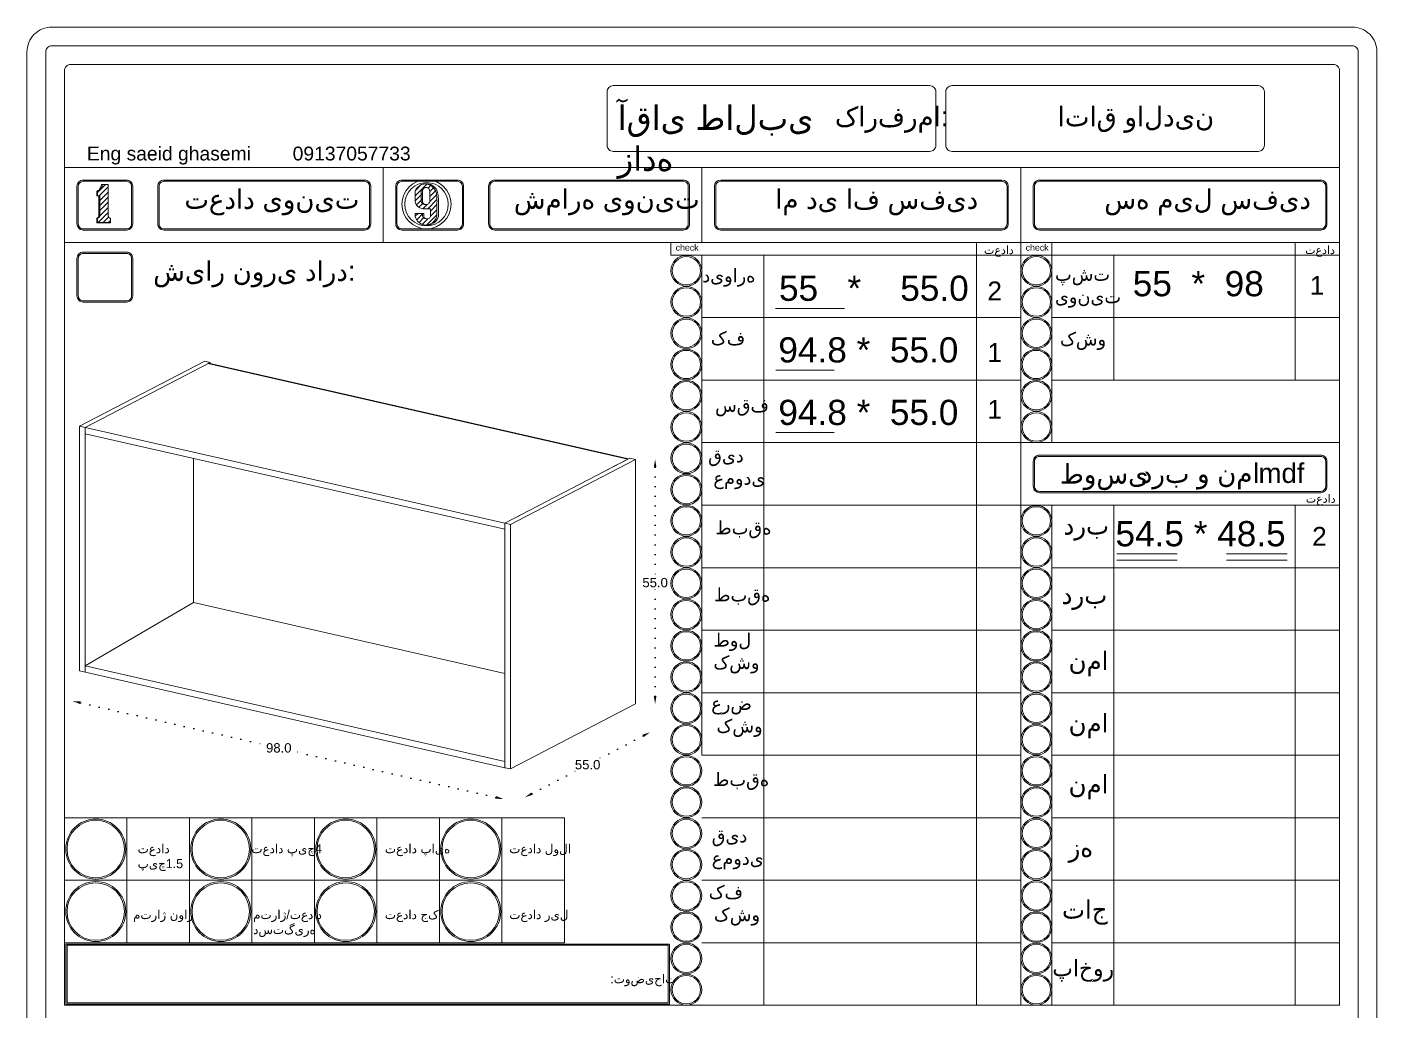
# Model space of a CAD drawing. Header units: centimetres. Extents: x 31 to 5445, y 74 to 2139.
# Drawn here: x 4074.5 to 4506.5, y 1824.2 to 2139 of the extents above; entities that cross this region are included whole.
import ezdxf

# ---------------------------------------------------------------- set-up
doc = ezdxf.new("R2010")
doc.units = ezdxf.units.CM
doc.header["$MEASUREMENT"] = 0
doc.linetypes.add('ACAD_ISO07W100', pattern=[3, 0, -3])
doc.styles.get("Standard").update_dxf_attribs({"font": 'arial.ttf'})
doc.dimstyles.get("Standard").update_dxf_attribs({"dimtxt": 3, "dimasz": 2.5, "dimexe": 0.18, "dimexo": 0.0625, "dimgap": 0.09, "dimtad": 0, "dimtih": 1, "dimtoh": 1, "dimdec": 1, "dimzin": 0, "dimdsep": 46, "dimtxsty": 'Standard', "dimcen": 0.09, "dimse1": 1, "dimse2": 1, "dimadec": 0, "dimazin": 0, "dimtfac": 1, "dimtdec": 1, "dimtofl": 0, "dimtmove": 0, "dimatfit": 3, "dimfxl": 1, "dimtolj": 1, "dimtzin": 0, "dimarcsym": 0})

# ---------------------------------------------------------------- blocks, each defined once
blk = doc.blocks.new('*D313')
at = {"color": 0, "linetype": 'ACAD_ISO07W100', "lineweight": -2, "transparency": 16777216}
for p, q in [((4275.5, 1998.19), (4275.5, 1962.86)), ((4275.5, 1924.93), (4275.5, 1959.61))]:
    blk.add_line(p, q, dxfattribs=at)
at = {"color": 0, "transparency": 16777216}
for points in [[(4275.08, 1998.19), (4275.92, 1998.19), (4275.5, 2000.69)], [(4275.08, 1924.93), (4275.92, 1924.93), (4275.5, 1922.43)]]:
    blk.add_solid(points, dxfattribs=at)
at = {"layer": 'Defpoints', "color": 0, "transparency": 16777216}
for p in [(4269.22, 2000.69), (4275.5, 2000.69), (4269.22, 1922.43)]:
    blk.add_point(p, dxfattribs=at)
at = {"color": 0, "lineweight": 20, "transparency": 16777216, "insert": (4275.5, 1961.24), "char_height": 3, "attachment_point": 5}
blk.add_mtext('\\A1;55.0', dxfattribs=at)
blk = doc.blocks.new('*D320')
at = {"color": 0, "linetype": 'ACAD_ISO07W100', "lineweight": -2, "transparency": 16777216}
for p, q in [((4271.7, 1912.25), (4257.02, 1904.62)), ((4236.1, 1893.75), (4250.78, 1901.38))]:
    blk.add_line(p, q, dxfattribs=at)
at = {"color": 0, "transparency": 16777216}
for points in [[(4271.51, 1912.62), (4271.89, 1911.88), (4273.92, 1913.4)], [(4235.91, 1894.12), (4236.29, 1893.38), (4233.88, 1892.6)]]:
    blk.add_solid(points, dxfattribs=at)
at = {"layer": 'Defpoints', "color": 0, "transparency": 16777216}
for p in [(4269.22, 1922.43, 95.18), (4229.19, 1901.63, 95.18), (4233.88, 1892.6)]:
    blk.add_point(p, dxfattribs=at)
at = {"color": 0, "lineweight": 20, "transparency": 16777216, "insert": (4253.9, 1903), "char_height": 3, "attachment_point": 5}
blk.add_mtext('\\A1;55.0', dxfattribs=at)
blk = doc.blocks.new('*D314')
at = {"color": 0, "linetype": 'ACAD_ISO07W100', "lineweight": -2, "transparency": 16777216}
for p, q in [((4091.57, 1922.82), (4151.09, 1909.28)), ((4224.56, 1892.56), (4159.05, 1907.46))]:
    blk.add_line(p, q, dxfattribs=at)
at = {"color": 0, "transparency": 16777216}
for points in [[(4091.66, 1923.23), (4091.48, 1922.41), (4089.13, 1923.37)], [(4224.65, 1892.96), (4224.47, 1892.15), (4227, 1892)]]:
    blk.add_solid(points, dxfattribs=at)
at = {"layer": 'Defpoints', "color": 0, "transparency": 16777216}
for p in [(4091.32, 1933, -10.58), (4089.13, 1923.37), (4229.19, 1901.63, 95.18)]:
    blk.add_point(p, dxfattribs=at)
at = {"color": 0, "lineweight": 20, "transparency": 16777216, "insert": (4155.07, 1908.37), "char_height": 3, "attachment_point": 5}
blk.add_mtext('\\A1;98.0', dxfattribs=at)

msp = doc.modelspace()

# ---------------------------------------------------------------- hatches: boundary and pattern name
at = {"lineweight": 20}
h = msp.add_hatch(dxfattribs=at)
h.set_pattern_fill('ANSI31', color=256, scale=9.218651)
h.set_pattern_definition([(45, (3351.2399, 2627.63), (-0.8148213, 0.8148213), [])])
h.paths.add_polyline_path([(4101.01, 2077.88), (4100.92, 2077.92), (4100.83, 2077.98), (4100.75, 2078.04), (4100.68, 2078.11), (4100.62, 2078.19), (4100.57, 2078.28), (4100.53, 2078.37), (4100.5, 2078.46), (4100.48, 2078.56), (4100.48, 2078.66), (4100.48, 2088.59), (4098.62, 2088.59), (4098.59, 2088.36), (4098.54, 2088.13), (4098.47, 2087.9), (4098.39, 2087.69), (4098.28, 2087.48), (4098.16, 2087.28), (4098.02, 2087.09), (4097.87, 2086.92), (4097.7, 2086.76), (4097.51, 2086.61), (4097.32, 2086.48), (4097.11, 2086.37), (4097.11, 2084.96), (4097.52, 2084.96), (4097.83, 2084.94), (4097.83, 2078.7), (4097.81, 2078.6), (4097.79, 2078.51), (4097.76, 2078.42), (4097.72, 2078.33), (4097.66, 2078.25), (4097.6, 2078.17), (4097.54, 2078.1), (4097.46, 2078.04), (4097.38, 2077.98), (4097.3, 2077.94), (4097.21, 2077.9), (4097.11, 2077.87), (4097.11, 2076.45), (4101.2, 2076.45), (4101.2, 2077.83), (4101.1, 2077.85)])
h = msp.add_hatch(dxfattribs=at)
h.set_pattern_fill('ANSI31', color=256, scale=9.218651)
h.set_pattern_definition([(45, (3597.6462, 2627.9284), (-0.8148213, 0.8148213), [])])
h.paths.add_polyline_path([(4205.68, 2082.22), (4205.69, 2082.39), (4205.7, 2082.82), (4205.71, 2083.25), (4205.7, 2083.68), (4205.68, 2084.11), (4205.64, 2084.62), (4205.59, 2085.09), (4205.51, 2085.56), (4205.42, 2086.02), (4205.3, 2086.48), (4204.95, 2087.13), (4204.48, 2087.7), (4203.91, 2088.17), (4203.26, 2088.52), (4202.55, 2088.73), (4201.81, 2088.8), (4201.37, 2088.76), (4200.77, 2088.58), (4200.11, 2088.23), (4199.53, 2087.75), (4199.06, 2087.18), (4198.7, 2086.52), (4198.7, 2083.09), (4198.79, 2082.78), (4198.91, 2082.48), (4199.06, 2082.2), (4199.24, 2081.93), (4199.46, 2081.69), (4199.69, 2081.48), (4199.96, 2081.29), (4200.24, 2081.13), (4200.53, 2081.01), (4200.84, 2080.92), (4201.16, 2080.87), (4201.21, 2080.86), (4203.2, 2080.86), (4203.63, 2080.85), (4203.63, 2078.4), (4203.53, 2078.19), (4203.39, 2078), (4203.22, 2077.84), (4203.01, 2077.72), (4202.79, 2077.65), (4202.55, 2077.62), (4202.32, 2077.65), (4201.91, 2077.69), (4201.68, 2077.77), (4201.48, 2077.88), (4201.31, 2078.04), (4201.17, 2078.23), (4201.07, 2078.44), (4201.07, 2079.38), (4198.7, 2079.38), (4198.7, 2078.4), (4199.01, 2077.63), (4199.48, 2076.93), (4200.08, 2076.36), (4200.79, 2075.93), (4201.49, 2075.69), (4202, 2075.63), (4202.83, 2075.72), (4203.61, 2075.99), (4204.32, 2076.42), (4204.92, 2076.99), (4205.38, 2077.67), (4205.68, 2078.44)])
h.paths.add_polyline_path([(4203.13, 2082.64), (4202.95, 2082.46), (4202.72, 2082.33), (4202.48, 2082.25), (4202.22, 2082.22), (4201.97, 2082.25), (4201.72, 2082.33), (4201.5, 2082.46), (4201.31, 2082.64), (4201.17, 2082.85), (4201.07, 2083.09), (4201.07, 2086.52), (4201.11, 2086.82), (4201.22, 2087.1), (4201.41, 2087.34), (4201.65, 2087.52), (4201.92, 2087.64), (4202.22, 2087.68), (4202.52, 2087.64), (4202.8, 2087.52), (4203.04, 2087.34), (4203.22, 2087.1), (4203.34, 2086.82), (4203.38, 2086.52), (4203.38, 2083.09), (4203.28, 2082.85)], flags=16)

# ---------------------------------------------------------------- linework, layer by layer
for p, q in [((4086.5, 1826.03), (4086.5, 2125)), ((4494.5, 2094.03), (4086.5, 2094.03)), ((4086.5, 1915.05), (4086.5, 2094.03)), ((4188.5, 2070.03), (4188.5, 2094.03)), ((4290.5, 2070.03), (4290.5, 2094.03)), ((4290.5, 2094.03), (4290.5, 2074.03)), ((4392.5, 2070.03), (4392.5, 2094.03)), ((4090.5, 2076.03), (4090.5, 2088.03)), ((4106.35, 2090.03), (4092.5, 2090.03)), ((4108.35, 2088.03), (4108.35, 2076.03)), ((4116.35, 2076.03), (4116.35, 2088.03)), ((4182.5, 2090.03), (4118.35, 2090.03)), ((4184.5, 2076.03), (4184.5, 2088.03)), ((4192.5, 2088.03), (4192.5, 2076.03)), ((4212.21, 2090.03), (4194.5, 2090.03)), ((4214.21, 2076.03), (4214.21, 2088.03)), ((4222.21, 2076.03), (4222.21, 2088.03)), ((4284.5, 2090.03), (4224.21, 2090.03)), ((4286.5, 2088.03), (4286.5, 2076.03)), ((4294.5, 2076.03), (4294.5, 2088.03)), ((4386.5, 2090.03), (4296.5, 2090.03)), ((4388.5, 2088.03), (4388.5, 2076.03)), ((4396.5, 2076.03), (4396.5, 2088.03)), ((4488.5, 2090.03), (4398.5, 2090.03)), ((4490.5, 2076.03), (4490.5, 2088.03)), ((4097.11, 2086.37), (4097.11, 2084.96)), ((4092.5, 2074.03), (4106.35, 2074.03)), ((4097.11, 2076.45), (4101.2, 2076.45)), ((4182.5, 2074.03), (4118.35, 2074.03)), ((4194.5, 2074.03), (4212.21, 2074.03)), ((4284.5, 2074.03), (4224.21, 2074.03)), ((4296.5, 2074.03), (4386.5, 2074.03)), ((4398.5, 2074.03), (4488.5, 2074.03)), ((4494.5, 2074.03), (4494.5, 1826.03)), ((4086.5, 2070.03), (4494.5, 2070.03)), ((4086.5, 2070.03), (4494.5, 2070.03)), ((4280.5, 2070.03), (4280.5, 2066.03)), ((4378.33, 1826.03), (4378.33, 2070.03)), ((4392.5, 2070.03), (4392.5, 2046.03)), ((4402.5, 2070.03), (4402.5, 2046.03)), ((4480.28, 2026.03), (4480.28, 2070.03)), ((4280.5, 2066.03), (4494.5, 2066.03)), ((4290.5, 1910.03), (4290.5, 2066.03)), ((4290.5, 1906.03), (4290.5, 2066.03)), ((4290.5, 2066.03), (4290.5, 2046.03)), ((4310.31, 2066.03), (4310.31, 1826.03)), ((4392.5, 1910.03), (4392.5, 2066.03)), ((4392.5, 1826.03), (4392.5, 2066.03)), ((4402.5, 2026.03), (4402.5, 2066.03)), ((4402.5, 2006.03), (4402.5, 2066.03)), ((4402.5, 2006.03), (4402.5, 2066.03)), ((4402.5, 2066.03), (4402.5, 2046.03)), ((4422.31, 2066.03), (4422.31, 2026.03)), ((4314, 2048.96), (4336.13, 2048.96)), ((4290.5, 2046.03), (4392.5, 2046.03)), ((4402.5, 2046.03), (4494.5, 2046.03)), ((4133.14, 2031.68, 105.76), (4133.14, 2031.3, 105.76)), ((4314.12, 2029.24), (4332.83, 2029.24)), ((4290.5, 2026.03), (4392.5, 2026.03)), ((4494.5, 2026.03), (4402.5, 2026.03)), ((4494.5, 2026.03), (4474.5, 2026.03)), ((4314.12, 2009.24), (4332.83, 2009.24)), ((4290.5, 2006.03), (4494.5, 2006.03)), ((4488.5, 2002.03), (4398.5, 2002.03)), ((4396.5, 1992.03), (4396.5, 2000.03)), ((4490.5, 2000.03), (4490.5, 1992.03)), ((4488.5, 1990.03), (4398.5, 1990.03)), ((4290.5, 1986.03), (4392.5, 1986.03)), ((4494.5, 1986.03), (4392.5, 1986.03)), ((4402.5, 1886.03), (4402.5, 1986.03)), ((4402.5, 1910.03), (4402.5, 1986.03)), ((4402.5, 1906.03), (4402.5, 1986.03)), ((4422.31, 1986.03), (4422.31, 1886.03)), ((4480.28, 1986.03), (4480.28, 1826.03)), ((4423.2, 1970.43), (4442.53, 1970.43)), ((4458.37, 1970.43), (4477.71, 1970.43)), ((4290.5, 1966.03), (4392.5, 1966.03)), ((4290.5, 1966.03), (4310.31, 1966.03)), ((4290.5, 1966.03), (4392.5, 1966.03)), ((4359.01, 1966.03), (4392.5, 1966.03)), ((4402.5, 1966.03), (4494.5, 1966.03)), ((4402.5, 1866.03), (4402.5, 1966.03)), ((4422.31, 1966.03), (4422.31, 1866.03)), ((4423.2, 1968.41), (4442.53, 1968.41)), ((4458.37, 1968.41), (4477.71, 1968.41)), ((4290.5, 1946.03), (4310.31, 1946.03)), ((4290.5, 1946.03), (4392.5, 1946.03)), ((4402.5, 1946.03), (4494.5, 1946.03)), ((4402.5, 1946.03), (4494.5, 1946.03)), ((4402.5, 1846.03), (4402.5, 1946.03)), ((4422.31, 1946.03), (4422.31, 1846.03)), ((4290.5, 1926.03), (4392.5, 1926.03)), ((4402.5, 1926.03), (4402.5, 1906.03)), ((4402.5, 1926.03), (4494.5, 1926.03)), ((4402.5, 1826.03), (4402.5, 1926.03)), ((4422.31, 1926.03), (4422.31, 1826.03)), ((4290.5, 1906.03), (4392.5, 1906.03)), ((4378.33, 1906.03), (4392.5, 1906.03)), ((4402.5, 1906.03), (4494.5, 1906.03)), ((4402.5, 1906.03), (4402.5, 1886.03)), ((4086.5, 1886.03), (4246.5, 1886.03)), ((4086.5, 1886.03), (4086.5, 1846.03)), ((4086.5, 1886.03), (4086.5, 1846.03)), ((4106.5, 1886.03), (4106.5, 1846.03)), ((4126.5, 1886.03), (4126.5, 1846.03)), ((4146.5, 1886.03), (4146.5, 1846.03)), ((4166.5, 1886.03), (4166.5, 1846.03)), ((4186.5, 1886.03), (4186.5, 1846.03)), ((4206.5, 1886.03), (4206.5, 1846.03)), ((4226.5, 1886.03), (4226.5, 1846.03)), ((4246.5, 1886.03), (4246.5, 1846.03)), ((4290.5, 1886.03), (4392.5, 1886.03)), ((4378.33, 1886.03), (4392.5, 1886.03)), ((4402.5, 1886.03), (4494.5, 1886.03)), ((4402.5, 1886.03), (4494.5, 1886.03)), ((4402.5, 1886.03), (4402.5, 1866.03)), ((4086.5, 1866.03), (4246.5, 1866.03)), ((4290.5, 1866.03), (4392.5, 1866.03)), ((4290.5, 1866.03), (4392.5, 1866.03)), ((4378.33, 1866.03), (4392.5, 1866.03)), ((4402.5, 1866.03), (4494.5, 1866.03)), ((4402.5, 1866.03), (4494.5, 1866.03)), ((4402.5, 1866.03), (4402.5, 1846.03)), ((4086.5, 1846.03), (4246.5, 1846.03)), ((4290.5, 1846.03), (4392.5, 1846.03)), ((4290.5, 1846.03), (4392.5, 1846.03)), ((4378.33, 1846.03), (4392.5, 1846.03)), ((4402.5, 1846.03), (4494.5, 1846.03)), ((4402.5, 1846.03), (4494.5, 1846.03)), ((4402.5, 1846.03), (4402.5, 1826.03)), ((4280.5, 1826.03), (4086.5, 1826.03)), ((4280.5, 1826.03), (4086.5, 1826.03)), ((4280.5, 1826.03), (4392.5, 1826.03)), ((4280.5, 1826.03), (4494.5, 1826.03)), ((4280.5, 1826.03), (4392.5, 1826.03)), ((4280.5, 1826.03), (4494.5, 1826.03))]:
    msp.add_line(p, q, dxfattribs=at)
at = {"linetype": 'Continuous', "lineweight": 20, "extrusion": (2.77556e-16, 0.938981, 0.34397)}
for p, q in [((4091.32, 2011.26), (4131.38, 2032.08)), ((4133.14, 2031.68), (4093.08, 2010.86)), ((4131.38, 2032.08, 105.76), (4133.14, 2031.68, 105.76)), ((4266.74, 2000.72, 105.76), (4132.41, 2031.3, 105.76)), ((4132.41, 2031.3, 105.76), (4266.74, 2000.72, 105.76)), ((4132.63, 2031.41, 105.76), (4266.95, 2000.83, 105.76)), ((4093.08, 2010.86), (4091.32, 2011.26)), ((4091.32, 2011.26), (4091.32, 1933)), ((4227.43, 1980.29, 105.76), (4091.35, 2011.27, 105.76)), ((4093.08, 2010.86), (4096.81, 2012.8)), ((4093.08, 2010.86), (4093.08, 1932.6)), ((4093.08, 2008.9, 105.76), (4227.43, 1978.31, 105.76)), ((4127.78, 1954.86), (4127.78, 2001)), ((4227.43, 1980.29, 105.76), (4267.46, 2001.09, 105.76)), ((4269.22, 2000.69, 105.76), (4229.19, 1979.89, 105.76)), ((4260.18, 1997.31, 105.76), (4266.74, 2000.72, 105.76)), ((4266.95, 2000.83, 105.76), (4266.74, 2000.72, 105.76)), ((4267.46, 2001.09, 105.76), (4269.22, 2000.69, 105.76)), ((4269.22, 2000.69, 105.76), (4269.22, 1922.43, 105.76)), ((4227.43, 1980.29, 105.76), (4233.98, 1983.69, 105.76)), ((4229.19, 1979.89, 105.76), (4227.43, 1980.29, 105.76)), ((4227.43, 1902.03, 105.76), (4227.43, 1980.29, 105.76)), ((4227.43, 1978.31, 105.76), (4227.43, 1980.29, 105.76)), ((4229.19, 1979.89, 105.76), (4229.19, 1901.63, 105.76)), ((4093.08, 1934.58), (4127.78, 1954.86, 105.76)), ((4227.43, 1932.17, 105.76), (4127.78, 1954.86, 105.76)), ((4091.32, 1933.02, 105.76), (4227.43, 1902.03, 105.76)), ((4227.43, 1904.01, 105.76), (4093.11, 1934.59, 105.76)), ((4229.19, 1901.63, 105.76), (4269.22, 1922.43, 105.76)), ((4227.43, 1902.03, 105.76), (4229.19, 1901.63, 105.76))]:
    msp.add_line(p, q, dxfattribs=at)
at = {"lineweight": 20}
for points in [[(4082.5, 1533), (4498.5, 1533, 0.414214), (4506.5, 1541), (4506.5, 2131, 0.414214), (4498.5, 2139), (4082.5, 2139, 0.414214), (4074.5, 2131), (4074.5, 1541, 0.414214)], [(4082.5, 1539), (4498.5, 1539, 0.414214), (4500.5, 1541), (4500.5, 2131, 0.414214), (4498.5, 2133), (4082.5, 2133, 0.414214), (4080.5, 2131), (4080.5, 1541, 0.414214)], [(4365.35, 2118.25, 0.414214), (4363.35, 2120.25), (4262.11, 2120.25, 0.414214), (4260.11, 2118.25), (4260.11, 2101.21, 0.414214), (4262.11, 2099.21), (4363.35, 2099.21, 0.414214), (4365.35, 2101.21)], [(4370.48, 2099.21), (4468.48, 2099.21, 0.414214), (4470.48, 2101.21), (4470.48, 2118.25, 0.414214), (4468.48, 2120.25), (4370.48, 2120.25, 0.414214), (4368.48, 2118.25), (4368.48, 2101.21, 0.414214)], [(4470.48, 2118.25, 0.414214), (4468.48, 2120.25), (4370.48, 2120.25, 0.414214), (4368.48, 2118.25), (4368.48, 2101.21, 0.414214), (4370.48, 2099.21), (4468.48, 2099.21, 0.414214), (4470.48, 2101.21)], [(4108.35, 2088.03, 0.414214), (4106.35, 2090.03), (4092.5, 2090.03, 0.414214), (4090.5, 2088.03), (4090.5, 2076.03, 0.414214), (4092.5, 2074.03), (4106.35, 2074.03, 0.414214), (4108.35, 2076.03)], [(4107.95, 2088.03, 0.414214), (4106.35, 2089.63), (4092.5, 2089.63, 0.414214), (4090.9, 2088.03), (4090.9, 2076.03, 0.414214), (4092.5, 2074.43), (4106.35, 2074.43, 0.414214), (4107.95, 2076.03)], [(4184.5, 2088.03, 0.414214), (4182.5, 2090.03), (4118.35, 2090.03, 0.414214), (4116.35, 2088.03), (4116.35, 2076.03, 0.414214), (4118.35, 2074.03), (4182.5, 2074.03, 0.414214), (4184.5, 2076.03)], [(4184.1, 2088.03, 0.414214), (4182.5, 2089.63), (4118.35, 2089.63, 0.414214), (4116.75, 2088.03), (4116.75, 2076.03, 0.414214), (4118.35, 2074.43), (4182.5, 2074.43, 0.414214), (4184.1, 2076.03)], [(4214.21, 2088.03, 0.414214), (4212.21, 2090.03), (4194.5, 2090.03, 0.414214), (4192.5, 2088.03), (4192.5, 2076.03, 0.414214), (4194.5, 2074.03), (4212.21, 2074.03, 0.414214), (4214.21, 2076.03)], [(4213.81, 2088.03, 0.414214), (4212.21, 2089.63), (4194.5, 2089.63, 0.414214), (4192.9, 2088.03), (4192.9, 2076.03, 0.414214), (4194.5, 2074.43), (4212.21, 2074.43, 0.414214), (4213.81, 2076.03)], [(4286.5, 2088.03, 0.414214), (4284.5, 2090.03), (4224.21, 2090.03, 0.414214), (4222.21, 2088.03), (4222.21, 2076.03, 0.414214), (4224.21, 2074.03), (4284.5, 2074.03, 0.414214), (4286.5, 2076.03)], [(4286.1, 2088.03, 0.414214), (4284.5, 2089.63), (4224.21, 2089.63, 0.414214), (4222.61, 2088.03), (4222.61, 2076.03, 0.414214), (4224.21, 2074.43), (4284.5, 2074.43, 0.414214), (4286.1, 2076.03)], [(4388.1, 2088.03, 0.414214), (4386.5, 2089.63), (4296.5, 2089.63, 0.414214), (4294.9, 2088.03), (4294.9, 2076.03, 0.414214), (4296.5, 2074.43), (4386.5, 2074.43, 0.414214), (4388.1, 2076.03)], [(4490.5, 2088.03, 0.414214), (4488.5, 2090.03), (4398.5, 2090.03, 0.414214), (4396.5, 2088.03), (4396.5, 2076.03, 0.414214), (4398.5, 2074.03), (4488.5, 2074.03, 0.414214), (4490.5, 2076.03)], [(4490.1, 2088.03, 0.414214), (4488.5, 2089.63), (4398.5, 2089.63, 0.414214), (4396.9, 2088.03), (4396.9, 2076.03, 0.414214), (4398.5, 2074.43), (4488.5, 2074.43, 0.414214), (4490.1, 2076.03)], [(4108.35, 2064.99, 0.414214), (4106.35, 2066.99), (4092.5, 2066.99, 0.414214), (4090.5, 2064.99), (4090.5, 2052.99, 0.414214), (4092.5, 2050.99), (4106.35, 2050.99, 0.414214), (4108.35, 2052.99)], [(4108.35, 2064.99, 0.414214), (4106.35, 2066.99), (4092.5, 2066.99, 0.414214), (4090.5, 2064.99), (4090.5, 2052.99, 0.414214), (4092.5, 2050.99), (4106.35, 2050.99, 0.414214), (4108.35, 2052.99)], [(4107.95, 2064.99, 0.414214), (4106.35, 2066.59), (4092.5, 2066.59, 0.414214), (4090.9, 2064.99), (4090.9, 2052.99, 0.414214), (4092.5, 2051.39), (4106.35, 2051.39, 0.414214), (4107.95, 2052.99)], [(4107.95, 2064.99, 0.414214), (4106.35, 2066.59), (4092.5, 2066.59, 0.414214), (4090.9, 2064.99), (4090.9, 2052.99, 0.414214), (4092.5, 2051.39), (4106.35, 2051.39, 0.414214), (4107.95, 2052.99)], [(4490.5, 2000.03, 0.414214), (4488.5, 2002.03), (4398.5, 2002.03, 0.414214), (4396.5, 2000.03), (4396.5, 1992.03, 0.414214), (4398.5, 1990.03), (4488.5, 1990.03, 0.414214), (4490.5, 1992.03)], [(4490.1, 2000.03, 0.414214), (4488.5, 2001.63), (4398.5, 2001.63, 0.414214), (4396.9, 2000.03), (4396.9, 1992.03, 0.414214), (4398.5, 1990.43), (4488.5, 1990.43, 0.414214), (4490.1, 1992.03)]]:
    msp.add_lwpolyline(points, format="xyb", close=True, dxfattribs=at)
for points in [[(4494.5, 1926.97), (4494.5, 2125, 0.414214), (4492.5, 2127), (4088.5, 2127, 0.414214), (4086.5, 2125), (4086.5, 1926.97)], [(4365.35, 2118.25, 0.414214), (4363.35, 2120.25), (4262.11, 2120.25, 0.414214), (4260.11, 2118.25), (4260.11, 2101.21, 0.414214), (4262.11, 2099.21), (4363.35, 2099.21, 0.414214), (4365.35, 2101.21), (4365.35, 2118.25)]]:
    msp.add_lwpolyline(points, format="xyb", dxfattribs=at)
for points in [[(4096.8, 2076.38), (4101.2, 2076.38), (4101.2, 2076.45), (4101.2, 2077.83), (4101.1, 2077.85), (4101.01, 2077.88), (4100.92, 2077.92), (4100.83, 2077.98), (4100.75, 2078.04), (4100.68, 2078.11), (4100.62, 2078.19), (4100.57, 2078.28), (4100.53, 2078.37), (4100.5, 2078.46), (4100.48, 2078.56), (4100.48, 2078.66), (4100.48, 2088.59), (4100.48, 2088.65), (4098.31, 2088.65), (4098.29, 2088.41), (4098.24, 2088.18), (4098.17, 2087.95), (4098.08, 2087.74), (4097.98, 2087.52), (4097.85, 2087.32), (4097.71, 2087.13), (4097.56, 2086.96), (4097.39, 2086.8), (4097.2, 2086.65), (4097, 2086.52), (4096.8, 2086.41), (4096.8, 2084.96), (4097.11, 2084.96), (4097.52, 2084.96), (4097.52, 2078.66), (4097.51, 2078.56), (4097.48, 2078.47), (4097.45, 2078.38), (4097.41, 2078.29), (4097.35, 2078.2), (4097.29, 2078.13), (4097.23, 2078.06), (4097.15, 2077.99), (4097.07, 2077.94), (4096.98, 2077.89), (4096.89, 2077.85), (4096.8, 2077.83), (4096.8, 2076.38), (4097.11, 2076.45), (4097.11, 2077.87), (4097.21, 2077.9), (4097.3, 2077.94), (4097.38, 2077.98), (4097.46, 2078.04), (4097.54, 2078.1), (4097.6, 2078.17), (4097.66, 2078.25), (4097.72, 2078.33), (4097.76, 2078.42), (4097.79, 2078.51), (4097.81, 2078.6), (4097.83, 2078.7), (4097.83, 2084.94), (4097.52, 2084.96)], [(4096.8, 2086.41), (4097.11, 2086.37), (4097.32, 2086.48), (4097.51, 2086.61), (4097.7, 2086.76), (4097.87, 2086.92), (4098.02, 2087.09), (4098.16, 2087.28), (4098.28, 2087.48), (4098.39, 2087.69), (4098.47, 2087.9), (4098.54, 2088.13), (4098.59, 2088.36), (4098.62, 2088.59)], [(4098.31, 2088.65), (4098.62, 2088.59), (4100.48, 2088.59)], [(4200.77, 2088.58), (4200.11, 2088.23), (4199.53, 2087.75), (4199.06, 2087.18), (4198.7, 2086.52), (4198.7, 2083.09), (4198.79, 2082.78), (4198.91, 2082.48), (4199.06, 2082.2), (4199.24, 2081.93), (4199.46, 2081.69), (4199.69, 2081.48), (4199.96, 2081.29), (4200.24, 2081.13), (4200.53, 2081.01), (4200.84, 2080.92), (4201.16, 2080.87), (4201.21, 2080.86), (4201.48, 2080.85), (4203.63, 2080.85)], [(4201.81, 2087.62), (4201.52, 2087.59), (4201.24, 2087.47), (4201, 2087.29), (4200.82, 2087.05), (4200.71, 2086.78), (4200.67, 2086.48), (4200.67, 2083.08), (4200.77, 2082.84), (4200.91, 2082.63), (4201.1, 2082.46), (4201.32, 2082.33), (4201.56, 2082.25), (4201.81, 2082.22), (4202.22, 2082.22), (4202.48, 2082.25), (4202.72, 2082.33), (4202.95, 2082.46), (4203.13, 2082.64), (4203.28, 2082.85), (4203.38, 2083.09), (4203.38, 2086.52)], [(4200.77, 2088.58), (4201.37, 2088.76), (4201.48, 2088.79), (4202.22, 2088.87), (4202.97, 2088.79), (4203.68, 2088.58), (4204.34, 2088.23), (4204.92, 2087.75), (4205.39, 2087.18), (4205.74, 2086.52), (4205.86, 2086.06), (4205.96, 2085.59), (4206.04, 2085.12), (4206.09, 2084.64), (4206.13, 2084.13), (4206.15, 2083.7), (4206.15, 2083.26), (4206.15, 2082.83), (4206.14, 2082.39), (4206.13, 2082.22), (4206.13, 2078.4), (4205.82, 2077.63), (4205.36, 2076.93), (4204.75, 2076.36), (4204.04, 2075.93), (4203.25, 2075.66), (4202.55, 2075.58)], [(4203.38, 2086.52), (4203.34, 2086.82), (4203.22, 2087.1), (4203.04, 2087.34), (4202.8, 2087.52), (4202.52, 2087.64), (4202.22, 2087.68), (4201.92, 2087.64), (4201.65, 2087.52), (4201.41, 2087.34), (4201.22, 2087.1), (4201.11, 2086.82), (4201.07, 2086.52), (4201.07, 2083.09), (4201.17, 2082.85), (4201.31, 2082.64), (4201.5, 2082.46), (4201.72, 2082.33), (4201.97, 2082.25), (4202.22, 2082.22)], [(4201.49, 2075.69), (4202, 2075.63), (4202.83, 2075.72), (4203.61, 2075.99), (4204.32, 2076.42), (4204.92, 2076.99), (4205.38, 2077.67), (4205.68, 2078.44), (4205.68, 2082.22), (4205.69, 2082.39), (4205.7, 2082.82), (4205.71, 2083.25), (4205.7, 2083.68), (4205.68, 2084.11), (4205.64, 2084.62), (4205.59, 2085.09), (4205.51, 2085.56), (4205.42, 2086.02), (4205.3, 2086.48), (4204.95, 2087.13), (4204.48, 2087.7), (4203.91, 2088.17), (4203.26, 2088.52), (4202.55, 2088.73), (4201.81, 2088.8), (4201.37, 2088.76)], [(4202.42, 2075.57), (4201.59, 2075.66), (4201.49, 2075.69), (4200.79, 2075.93), (4200.08, 2076.36), (4199.48, 2076.93), (4199.01, 2077.63), (4198.7, 2078.4), (4198.7, 2079.38), (4201.07, 2079.38), (4201.48, 2079.38), (4201.48, 2078.4), (4201.57, 2078.19), (4201.71, 2078), (4201.89, 2077.84), (4202.09, 2077.72), (4202.32, 2077.65)], [(4202.55, 2077.62), (4202.32, 2077.65), (4201.91, 2077.69), (4201.68, 2077.77), (4201.48, 2077.88), (4201.31, 2078.04), (4201.17, 2078.23), (4201.07, 2078.44), (4201.07, 2079.38)], [(4202.55, 2077.62), (4202.79, 2077.65), (4203.01, 2077.72), (4203.22, 2077.84), (4203.39, 2078), (4203.53, 2078.19), (4203.63, 2078.4), (4203.63, 2080.85), (4203.2, 2080.86), (4201.21, 2080.86)]]:
    msp.add_lwpolyline(points, dxfattribs=at)
for points in [[(4202.55, 2075.57), (4202.55, 2075.58), (4202.42, 2075.57)], [(4086.5, 2070.03), (4494.5, 2070.03), (4494.5, 1826.03), (4086.5, 1826.03)], [(4086.5, 2070.03), (4494.5, 2070.03), (4494.5, 1826.03), (4086.5, 1826.03)], [(4280.1, 1845.63), (4086.9, 1845.63), (4086.9, 1826.43), (4280.1, 1826.43)], [(4279.7, 1845.23), (4087.3, 1845.23), (4087.3, 1826.83), (4279.7, 1826.83)]]:
    msp.add_lwpolyline(points, close=True, dxfattribs=at)
for centre, radius in [((4202.36, 2082.29), 7.86), ((4202.36, 2082.29), 6.94), ((4285.5, 2061.03), 4.92), ((4285.5, 2061.03), 4.52), ((4397.5, 2061.03), 4.92), ((4397.5, 2061.03), 4.52), ((4285.5, 2051.03), 4.92), ((4285.5, 2051.03), 4.52), ((4397.5, 2051.03), 4.92), ((4397.5, 2051.03), 4.52), ((4285.5, 2041.03), 4.92), ((4285.5, 2041.03), 4.52), ((4397.5, 2041.03), 4.92), ((4397.5, 2041.03), 4.52), ((4285.5, 2031.03), 4.92), ((4285.5, 2031.03), 4.52), ((4397.5, 2031.03), 4.92), ((4397.5, 2031.03), 4.52), ((4285.5, 2021.03), 4.92), ((4285.5, 2021.03), 4.52), ((4397.5, 2021.03), 4.92), ((4397.5, 2021.03), 4.52), ((4285.5, 2011.03), 4.92), ((4285.5, 2011.03), 4.52), ((4397.5, 2011.03), 4.92), ((4397.5, 2011.03), 4.52), ((4285.5, 2001.03), 4.92), ((4285.5, 2001.03), 4.52), ((4285.5, 1991.03), 4.92), ((4285.5, 1991.03), 4.52), ((4285.5, 1981.03), 4.92), ((4285.5, 1981.03), 4.52), ((4397.5, 1981.03), 4.92), ((4397.5, 1981.03), 4.52), ((4285.5, 1971.03), 4.92), ((4285.5, 1971.03), 4.52), ((4397.5, 1971.03), 4.92), ((4397.5, 1971.03), 4.52), ((4285.5, 1961.03), 4.92), ((4397.5, 1961.03), 4.92), ((4285.5, 1961.03), 4.52), ((4397.5, 1961.03), 4.52), ((4285.5, 1951.03), 4.92), ((4285.5, 1951.03), 4.52), ((4397.5, 1951.03), 4.92), ((4397.5, 1951.03), 4.52), ((4285.5, 1941.03), 4.92), ((4285.5, 1941.03), 4.52), ((4397.5, 1941.03), 4.92), ((4397.5, 1941.03), 4.52), ((4285.5, 1931.03), 4.92), ((4285.5, 1931.03), 4.52), ((4397.5, 1931.03), 4.92), ((4397.5, 1931.03), 4.52), ((4285.5, 1921.03), 4.92), ((4285.5, 1921.03), 4.52), ((4397.5, 1921.03), 4.92), ((4397.5, 1921.03), 4.52), ((4285.5, 1911.03), 4.92), ((4285.5, 1911.03), 4.52), ((4397.5, 1911.03), 4.92), ((4397.5, 1911.03), 4.52), ((4285.5, 1901.03), 4.92), ((4285.5, 1901.03), 4.52), ((4397.5, 1901.03), 4.92), ((4397.5, 1901.03), 4.52), ((4285.5, 1891.03), 4.92), ((4285.5, 1891.03), 4.52), ((4397.5, 1891.03), 4.92), ((4397.5, 1891.03), 4.52), ((4096.5, 1876.03), 9.6), ((4096.5, 1876.03), 9.2), ((4136.5, 1876.03), 9.6), ((4136.5, 1876.03), 9.2), ((4176.5, 1876.03), 9.6), ((4176.5, 1876.03), 9.2), ((4216.5, 1876.03), 9.6), ((4216.5, 1876.03), 9.2), ((4285.5, 1881.03), 4.92), ((4285.5, 1881.03), 4.52), ((4397.5, 1881.03), 4.92), ((4397.5, 1881.03), 4.52), ((4285.5, 1871.03), 4.92), ((4285.5, 1871.03), 4.52), ((4397.5, 1871.03), 4.92), ((4397.5, 1871.03), 4.52), ((4096.5, 1856.03), 9.6), ((4096.5, 1856.03), 9.2), ((4136.5, 1856.03), 9.6), ((4136.5, 1856.03), 9.2), ((4176.5, 1856.03), 9.6), ((4176.5, 1856.03), 9.2), ((4216.5, 1856.03), 9.6), ((4216.5, 1856.03), 9.2), ((4285.5, 1861.03), 4.92), ((4285.5, 1861.03), 4.52), ((4397.5, 1861.03), 4.92), ((4397.5, 1861.03), 4.52), ((4285.5, 1851.03), 4.92), ((4285.5, 1851.03), 4.52), ((4397.5, 1851.03), 4.92), ((4397.5, 1851.03), 4.52), ((4285.5, 1841.03), 4.92), ((4285.5, 1841.03), 4.52), ((4397.5, 1841.03), 4.92), ((4397.5, 1841.03), 4.52), ((4285.5, 1831.03), 4.92), ((4285.5, 1831.03), 4.52), ((4397.5, 1831.03), 4.92), ((4397.5, 1831.03), 4.52)]:
    msp.add_circle(centre, radius, dxfattribs=at)
for centre, start, end in [((4092.5, 2088.03), 90, 180), ((4106.35, 2088.03), 0, 90), ((4118.35, 2088.03), 90, 180), ((4182.5, 2088.03), 0, 90), ((4194.5, 2088.03), 90, 180), ((4212.21, 2088.03), 0, 90), ((4224.21, 2088.03), 90, 180), ((4284.5, 2088.03), 0, 90), ((4296.5, 2088.03), 90, 180), ((4386.5, 2088.03), 0, 90), ((4398.5, 2088.03), 90, 180), ((4488.5, 2088.03), 0, 90), ((4092.5, 2076.03), 180, 270), ((4106.35, 2076.03), 270, 0), ((4118.35, 2076.03), 180, 270), ((4182.5, 2076.03), 270, 0), ((4194.5, 2076.03), 180, 270), ((4212.21, 2076.03), 270, 0), ((4224.21, 2076.03), 180, 270), ((4284.5, 2076.03), 270, 0), ((4296.5, 2076.03), 180, 270), ((4386.5, 2076.03), 270, 0), ((4398.5, 2076.03), 180, 270), ((4488.5, 2076.03), 270, 0), ((4398.5, 2000.03), 90, 180), ((4488.5, 2000.03), 0, 90), ((4398.5, 1992.03), 180, 270), ((4488.5, 1992.03), 270, 0)]:
    msp.add_arc(centre, 2, start, end, dxfattribs=at)

# ---------------------------------------------------------------- texts
at = {"lineweight": 20, "attachment_point": 1}
for s, width, gutter_width, heights, insert, char_height in [('{\\fArial|b0|i0|c178|p34;آقای طالبی زاده}', 67.5041, 355.35, [16.53], (4263.5, 2113.92), 7.8391), ('{\\fArial|b0|i0|c178|p34;کارفرما:}', 0.2338, 164.79, [0], (4333.05, 2113.54), 6.3113), ('{\\fArial|b0|i0|c178|p34;اتاق والدین}', 65.3788, 164.79, [0], (4404.32, 2113.54), 6.3113), ('{\\fArial|b0|i0|c178|p34;Eng saeid ghasemi}', 79.2452, 164.79, [0], (4093.67, 2100.73), 4.4179), ('{\\fArial|b0|i0|c178|p34;09137057733 }', 65.4498, 164.79, [0], (4159.51, 2100.73), 4.4179), ('{\\fArial|b0|i0|c178|p34;تعداد یونیت}', 65.4498, 164.79, [0], (4124.88, 2087.15), 6.3113), ('{\\fArial|b0|i0|c178|p34;شماره یونیت}', 65.4498, 164.79, [0], (4230.3, 2087.15), 6.3113), ('{\\fArial|b0|i0|c178|p34;ام دی اف سفید}', 65.4498, 164.79, [0], (4313.92, 2087.15), 6.3113), ('{\\fArial|b0|i0|c178|p34;سه میل سفید}', 65.4498, 164.79, [0], (4419.24, 2087.15), 6.3113), ('{\\fArial|b0|i0|c178|p34;check}', 65.4498, 164.79, [0], (4282.08, 2069.45), 2.0101), ('{\\fArial|b0|i0|c178|p34;check}', 65.4498, 164.79, [0], (4394.08, 2069.45), 2.0101), ('{\\fArial|b0|i0|c178|p34;تعداد }', 65.4498, 164.79, [0], (4380.75, 2069.04), 2.6665), ('{\\fArial|b0|i0|c178|p34;تعداد }', 65.4498, 164.79, [0], (4483.51, 2069.04), 2.6665), ('{\\fArial|b0|i0|c178|p34;شیار نوری دارد:}', 65.4498, 164.79, [0], (4114.88, 2064.11), 6.3113), ('{\\fArial|b0|i0|c178|p34;شیار نوری دارد:}', 65.4498, 164.79, [0], (4114.88, 2064.11), 6.3113), ('{\\fArial|b0|i0|c178|p34;دیواره }', 17.3175, 247.18, [0], (4290.6, 2061.67), 4.3074), ('{\\fArial|b0|i0|c178|p34;پشت \\Pیونیت}', 19.3052, 247.18, [0], (4403.46, 2062.12), 4.3074), ('55  *  98', 51.9382, 462.54, [8.23], (4428.34, 2060.93), 8.06), ('55   *    55.0', 65.2593, 462.54, [8.23], (4315.14, 2059.46), 8.0603), ('2{\\fArial|b0|i0|c178|p34; }', 8.5903, 164.79, [0], (4381.82, 2057.59), 6), ('1{\\fArial|b0|i0|c178|p34; }', 8.5903, 164.79, [0], (4484.98, 2059.33), 6), ('{\\fArial|b0|i0|c178|p34;کف }', 15.3367, 247.18, [0], (4293.34, 2041.66), 4.3074), ('94.{\\fArial|b0|i0|c178|p34;8} *  55.0', 65.2593, 462.54, [0], (4314.94, 2039.74), 8.0603), ('{\\fArial|b0|i0|c178|p34;کشو }', 17.7019, 247.18, [0], (4405.06, 2041.4), 4.3074), ('1{\\fArial|b0|i0|c178|p34; }', 8.5903, 164.79, [0], (4381.82, 2037.87), 6), ('{\\fArial|b0|i0|c178|p34;سقف}', 20.995, 247.18, [0], (4294.69, 2020.19), 4.3074), ('94.{\\fArial|b0|i0|c178|p34;8} *  55.0', 65.2593, 462.54, [0], (4314.94, 2019.74), 8.0603), ('1{\\fArial|b0|i0|c178|p34; }', 8.5903, 164.79, [0], (4381.82, 2019.67), 6), ('{\\fArial|b0|i0|c178|p34;قید  \\P عمودی }', 21.1589, 247.18, [0], (4292.47, 2004.07), 4.3074), ('{\\fArial|b0|i0|c178|p34;طوسی}', 27.2115, 164.79, [0], (4405, 1999.24), 6.3113), ('{\\fArial|b0|i0|c178|p34;درب و نما}', 36.021, 164.79, [0], (4430.91, 1999.45), 6.3113), ('mdf', 37.9785, 164.79, [0], (4468.59, 1999.45), 6.311), ('{\\fArial|b0|i0|c178|p34;تعداد }', 65.4498, 164.79, [0], (4483.73, 1989.48), 2.6665), ('{\\fArial|b0|i0|c178|p34;طبقه}', 16.0176, 247.18, [0], (4294.75, 1981), 4.3074), ('{\\fArial|b0|i0|c178|p34;درب}', 20.6748, 340.12, [0], (4406.15, 1982.58), 5.927), ('54.5 * 48.5', 65.2593, 462.54, [8.23], (4422.81, 1980.93), 8.0603), ('2{\\fArial|b0|i0|c178|p34; }', 8.5903, 164.79, [0], (4485.75, 1979.06), 6), ('{\\fArial|b0|i0|c178|p34;طبقه}', 14.1457, 164.79, [0], (4294.38, 1959.54), 4.3074), ('{\\fArial|b0|i0|c178|p34;درب}', 13.4202, 164.79, [0], (4405.57, 1960.37), 5.927), ('{\\fArial|b0|i0|c178|p34;طول \\Pکشو}', 17.6756, 164.79, [0], (4294.15, 1945.1), 4.3074), ('{\\fArial|b0|i0|c178|p34;نما}', 11.1787, 164.79, [0], (4407.81, 1939.2), 5.927), ('{\\fArial|b0|i0|c178|p34;عرض \\P کشو}', 18.5758, 164.79, [0], (4293.46, 1924.8), 4.3074), ('{\\fArial|b0|i0|c178|p34;نما}', 11.1787, 164.79, [0], (4407.81, 1919.31), 5.927), ('{\\fArial|b0|i0|c178|p34;طبقه}', 14.2061, 164.79, [0], (4294.01, 1900.49), 4.3074), ('{\\fArial|b0|i0|c178|p34;نما}', 11.1787, 164.79, [0], (4407.81, 1899.77), 5.927), ('{\\fArial|b0|i0|c178|p34;قید \\Pعمودی}', 14.0099, 164.79, [0], (4293.61, 1882.47), 4.3074), ('تعداد \\Pپیچ1.5', 65.4498, 164.79, [0], (4109.91, 1877.57), 2.872), ('تعداد پیچ4', 65.4498, 164.79, [0], (4146.31, 1877.57), 2.872), ('تعداد پایه', 65.4498, 164.79, [0], (4189.03, 1877.57), 2.872), ('تعداد لولا', 65.4498, 164.79, [0], (4228.84, 1877.57), 2.872), ('{\\fArial|b0|i0|c178|p34;زه}', 11.2031, 164.79, [0], (4407.79, 1879.5), 5.927), ('{\\fArial|b0|i0|c178|p34;کف }\\P{\\fArial|b0|i0|c178|p34; کشو}', 17.5398, 164.79, [0], (4292.64, 1864.46), 4.3074), ('{\\fArial|b0|i0|c178|p34;تاج}', 13.2883, 164.79, [0], (4405.7, 1859.69), 5.927), ('متراژ نوار', 65.4498, 164.79, [0], (4108.44, 1856.49), 2.872), ('متراژ/تعداد\\Pدستگیره', 65.4498, 164.79, [0], (4146.88, 1856.49), 2.8716), ('تعداد جک', 65.4498, 164.79, [0], (4189.03, 1856.49), 2.872), ('تعداد ریل', 65.4498, 164.79, [0], (4228.84, 1856.49), 2.872), ('{\\fArial|b0|i0|c178|p34;پاخور}', 12.8103, 147.32, [0], (4402.6, 1840.64), 5.2987), (':توضیحات', 65.4498, 164.79, [0], (4261.14, 1835.96), 2.872)]:
    msp.add_mtext_dynamic_manual_height_columns(s, width=width, gutter_width=gutter_width, heights=heights, dxfattribs=dict(at, insert=insert, char_height=char_height))

# ---------------------------------------------------------------- dimensions: what is measured, and where the dimension line sits
at = {"lineweight": 20}
for base, p1, p2, angle, text, picture, middle, dimtype in [((4275.5, 2000.69, 10.58), (4269.22, 1922.43, 10.58), (4269.22, 2000.69, 10.58), 270, '55.0', '*D313', (4275.5, 1961.24, 10.58), 160), ((4089.13, 1923.37, 10.58), (4229.19, 1901.63, 105.76), (4091.32, 1933), 167.1802, '98.0', '*D314', (4155.07, 1908.37, 10.58), 161), ((4233.88, 1892.6, 10.58), (4269.22, 1922.43, 105.76), (4229.19, 1901.63, 105.76), 207.4583, '55.0', '*D320', (4253.9, 1903, 10.58), 161)]:
    dim = msp.add_linear_dim(base=base, p1=p1, p2=p2, angle=angle, text=text, dimstyle='Standard', dxfattribs=at)
    dim.commit()
    dim.dimension.update_dxf_attribs({"geometry": picture, "text_midpoint": middle, "dimtype": dimtype})

doc.saveas('drawing.dxf')
